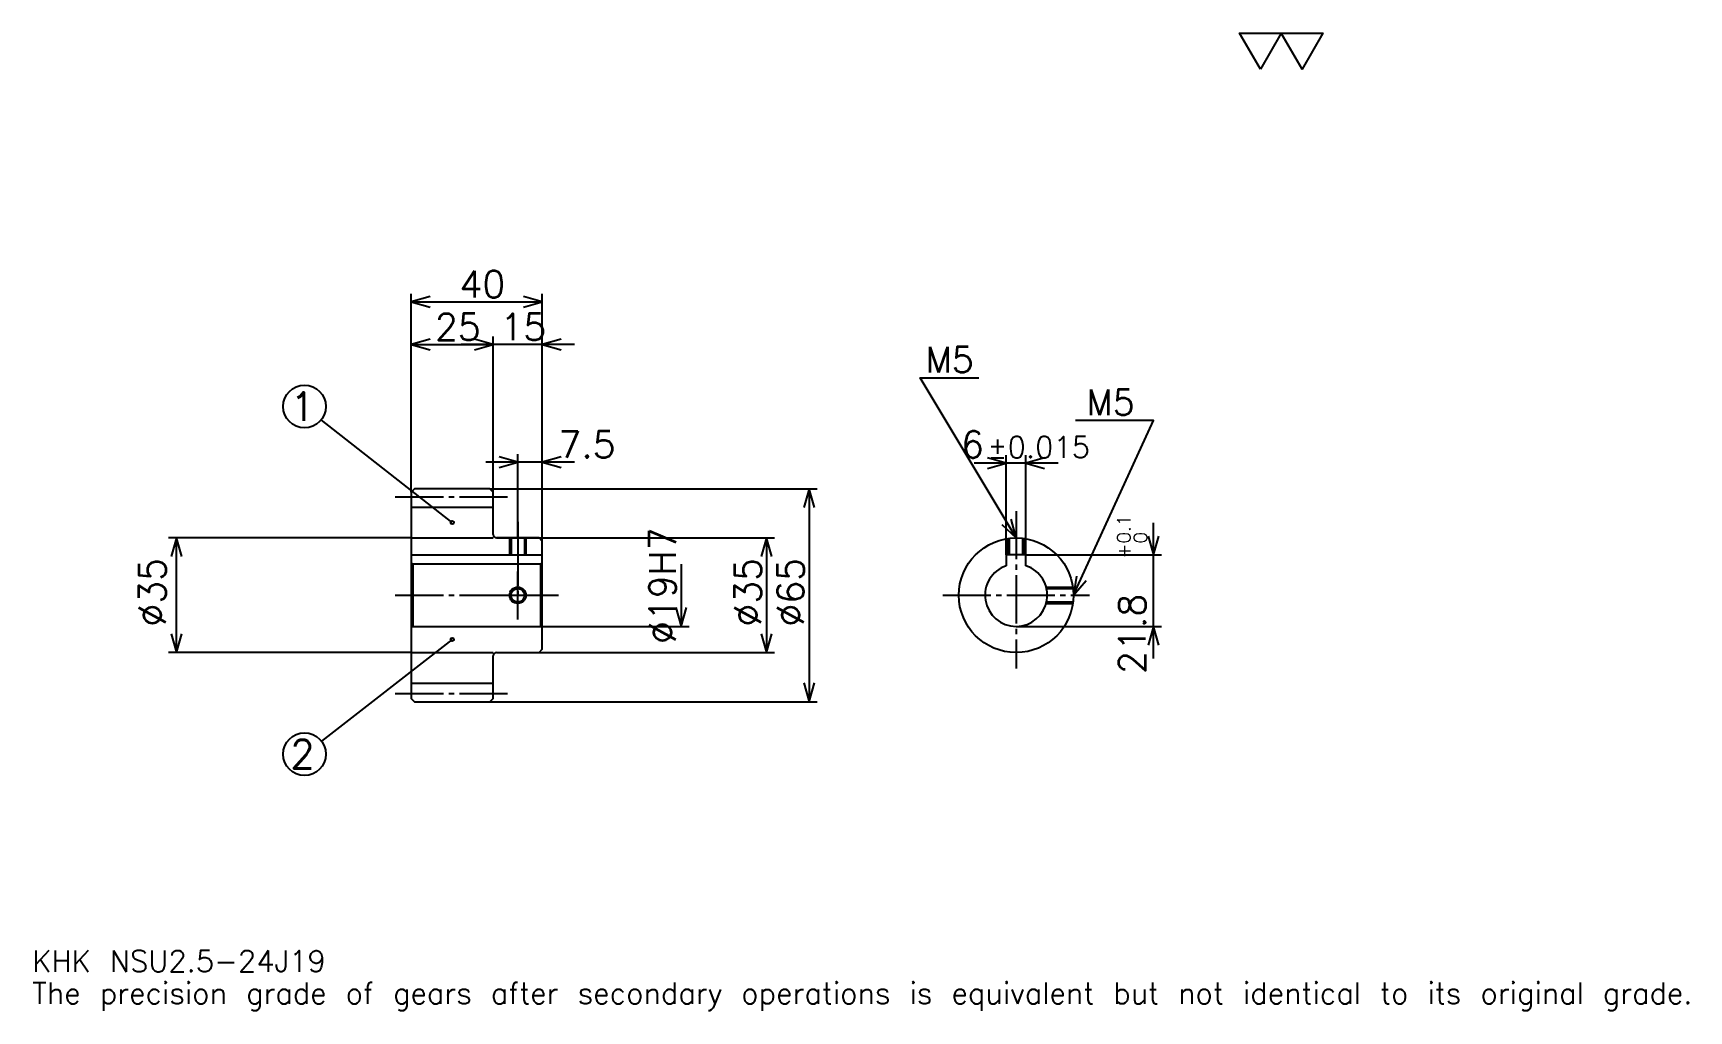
# Model space of a CAD drawing. Extents: x 17 to 522, y 6 to 304.
import ezdxf

# ---------------------------------------------------------------- set-up
doc = ezdxf.new("R2010")
doc.units = 0
doc.linetypes.add('DASHDOT', pattern=[19.565218, 14.673913, -1.630435, 1.630435, -1.630435])
doc.layers.get('0').update_dxf_attribs({"linetype": 'CONTINUOUS'})
doc.layers.add('DASHDOT', color=6, linetype='DASHDOT')
doc.styles.add('KANJI', font='TXT', dxfattribs={"bigfont": 'BIGFONT'})

msp = doc.modelspace()

# ---------------------------------------------------------------- linework, layer by layer
at = {"color": 5}
for p, q in [((132.065216, 165.380432), (132.065216, 224.891296)), ((172.065216, 165.380432), (172.065216, 224.891296)), ((132.065216, 222.445648), (172.065216, 222.445648)), ((132.065216, 209.402176), (157.065216, 209.402176)), ((181.847824, 209.402176), (147.282608, 209.402176)), ((157.065216, 165.380432), (157.065216, 211.847839)), ((144.565216, 155.067932), (104.585861, 186.461365)), ((181.847824, 173.532608), (154.782608, 173.532608)), ((164.565216, 165.380432), (164.565216, 175.978256)), ((329.521729, 173.206512), (303.956543, 173.206512)), ((313.739136, 145.180435), (313.739136, 175.652176)), ((319.739136, 145.180435), (319.739136, 175.652176)), ((132.065216, 164.380432), (132.065216, 165.380432)), ((156.065216, 165.380432), (172.065216, 165.380432)), ((157.065216, 164.380432), (157.065216, 165.380432)), ((164.565216, 150.380432), (164.565216, 165.380432)), ((164.565216, 150.380432), (164.565216, 165.380432)), ((172.065216, 165.380432), (256.032593, 165.380432)), ((172.065216, 149.380432), (172.065216, 165.380432)), ((253.586945, 165.380432), (253.586945, 100.380432)), ((358.695648, 113.597824), (358.695648, 154.963043)), ((132.065216, 150.380432), (57.880432, 150.380432)), ((60.326088, 115.380432), (60.326088, 150.380432)), ((158.065216, 150.380432), (172.065216, 150.380432)), ((172.065216, 150.380432), (242.989136, 150.380432)), ((240.543488, 150.380432), (240.543488, 115.380432)), ((214.456512, 142.380432), (214.456512, 123.380432)), ((319.739136, 145.180435), (361.141296, 145.180435)), ((172.065216, 123.380432), (216.902176, 123.380432)), ((316.739136, 123.380432), (361.141296, 123.380432)), ((144.565216, 119.380432), (104.608665, 88.3703)), ((132.065216, 115.380432), (57.880432, 115.380432)), ((158.065216, 115.380432), (172.065216, 115.380432)), ((172.065216, 115.380432), (242.989136, 115.380432)), ((156.065216, 100.380432), (172.065216, 100.380432)), ((172.065216, 100.380432), (256.032593, 100.380432))]:
    msp.add_line(p, q, dxfattribs=at)
at = {"color": 4}
for p, q in [((132.065216, 159.755432), (157.065216, 159.755432)), ((132.065216, 150.380432), (157.065216, 150.380432)), ((132.065216, 145.180435), (172.065216, 145.180435)), ((132.565216, 142.380432), (132.565216, 123.380432)), ((171.565216, 142.380432), (172.065216, 142.880432)), ((171.565216, 123.380432), (172.065216, 122.880432)), ((132.065216, 115.380432), (157.065216, 115.380432)), ((132.065216, 106.005432), (157.065216, 106.005432))]:
    msp.add_line(p, q, dxfattribs=at)
at = {"color": 7}
msp.add_lwpolyline([(391.304352, 293.478271), (384.945648, 304.5), (410.380432, 304.5), (404.021729, 293.478271), (397.663055, 304.5), (391.304352, 293.478271)], dxfattribs=at)
at = {"color": 5}
for points in [[(137.771744, 224.07608), (132.065216, 222.445648), (137.771744, 220.815216)], [(166.358704, 220.815216), (172.065216, 222.445648), (166.358704, 224.07608)], [(137.771744, 211.032608), (132.065216, 209.402176), (137.771744, 207.771744)], [(151.358688, 207.771744), (157.065216, 209.402176), (151.358688, 211.032608)], [(151.358688, 207.771744), (157.065216, 209.402176), (151.358688, 211.032608)], [(177.771729, 211.032608), (172.065216, 209.402176), (177.771729, 207.771744)], [(316.739136, 150.380432), (287.391296, 199.293472), (305.32608, 199.293472)], [(334.239136, 132.880432), (358.695648, 186.25), (334.891296, 186.25)], [(158.858688, 171.902176), (164.565216, 173.532608), (158.858688, 175.16304)], [(177.771729, 175.16304), (172.065216, 173.532608), (177.771729, 171.902176)], [(308.032593, 171.57608), (313.739136, 173.206512), (308.032593, 174.83696)], [(325.445679, 174.83696), (319.739136, 173.206512), (325.445679, 171.57608)], [(255.217377, 159.673904), (253.586945, 165.380432), (251.956512, 159.673904)], [(312.40506, 154.434875), (316.739136, 150.380432), (315.201233, 156.112579)], [(61.95652, 144.673904), (60.326088, 150.380432), (58.695656, 144.673904)], [(242.17392, 144.673904), (240.543488, 150.380432), (238.913055, 144.673904)], [(357.065216, 150.886948), (358.695648, 145.180435), (360.32608, 150.886948)], [(335.134216, 138.747421), (334.239136, 132.880432), (338.098633, 137.388977)], [(212.82608, 129.08696), (214.456512, 123.380432), (216.086945, 129.08696)], [(360.32608, 117.673912), (358.695648, 123.380432), (357.065216, 117.673912)], [(58.695656, 121.086952), (60.326088, 115.380432), (61.95652, 121.086952)], [(238.913055, 121.086952), (240.543488, 115.380432), (242.17392, 121.086952)], [(251.956512, 106.086952), (253.586945, 100.380432), (255.217377, 106.086952)]]:
    msp.add_lwpolyline(points, dxfattribs=at)
at = {"color": 4}
for points in [[(157.065216, 151.380432), (157.065216, 164.380432), (156.065216, 165.380432), (133.065216, 165.380432), (132.065216, 164.380432), (132.065216, 122.880432)], [(158.065216, 115.380432), (171.065216, 115.380432), (172.065216, 116.380432), (172.065216, 149.380432), (171.065216, 150.380432), (158.065216, 150.380432)], [(162.065216, 150.380432), (162.065216, 145.180435)], [(162.500214, 150.380432), (162.500214, 145.180435)], [(166.630219, 150.380432), (166.630219, 145.180435)], [(167.065216, 150.380432), (167.065216, 145.180435)], [(314.239136, 145.180435), (314.239136, 150.200943)], [(314.674133, 145.180435), (314.674133, 150.258163)], [(318.804138, 145.180435), (318.804138, 150.258163)], [(319.239136, 145.180435), (319.239136, 150.200943)], [(132.065216, 122.880432), (132.565216, 123.380432), (171.565216, 123.380432), (171.565216, 142.380432), (132.565216, 142.380432), (132.065216, 142.880432)], [(319.739136, 141.894318), (319.739136, 145.180435), (313.739136, 145.180435), (313.739136, 141.894318)], [(325.904297, 135.380432), (334.059631, 135.380432)], [(326.011993, 134.945435), (334.116882, 134.945435)], [(325.904297, 130.380432), (334.059631, 130.380432)], [(326.011993, 130.81543), (334.116882, 130.81543)], [(132.065216, 122.880432), (132.065216, 101.380432), (133.065216, 100.380432), (156.065216, 100.380432), (157.065216, 101.380432), (157.065216, 114.380432)]]:
    msp.add_lwpolyline(points, dxfattribs=at)
at = {"color": 5}
for centre, radius in [((99.45652, 190.489136), 6.521739), ((144.565216, 155.067932), 0.48913), ((144.565216, 119.380432), 0.48913), ((99.45652, 84.371735), 6.521739)]:
    msp.add_circle(centre, radius, dxfattribs=at)
at = {"color": 4}
for centre, radius in [((316.739136, 132.880432), 17.5), ((164.565216, 132.880432), 2.065)]:
    msp.add_circle(centre, radius, dxfattribs=at)
at = {"color": 7}
msp.add_circle((164.565216, 132.880432), 2.5, dxfattribs=at)
at = {"color": 4}
for centre, radius, start, end in [((158.065216, 151.380432), 1, 180, 270), ((316.739136, 132.880432), 9.5, 108.40848033, 71.59151967), ((158.065216, 114.380432), 1, 90, 180)]:
    msp.add_arc(centre, radius, start, end, dxfattribs=at)
at = {"layer": 'DASHDOT', "color": 7}
for p, q in [((127.173912, 162.880432), (161.956512, 162.880432)), ((316.739136, 158.532608), (316.739136, 110.489128)), ((164.565216, 150.380432), (164.565216, 132.880432)), ((127.173912, 132.880432), (176.956512, 132.880432)), ((294.347839, 132.880432), (339.130432, 132.880432)), ((127.173912, 102.880432), (161.956512, 102.880432))]:
    msp.add_line(p, q, dxfattribs=at)
for points in [[(164.565216, 155.271729), (164.565216, 140.289124)], [(164.565216, 125.489128), (164.565216, 140.271744)], [(157.17392, 132.880432), (171.956512, 132.880432)]]:
    msp.add_lwpolyline(points, dxfattribs=at)

# ---------------------------------------------------------------- texts
at = {"color": 7, "style": 'KANJI'}
for s, height, p in [('40', 8.152174, (146.766296, 223.75)), ('25', 8.152174, (139.266296, 210.706512)), ('15', 8.152174, (159.266296, 210.706512)), ('M5', 7.826087, (289.021729, 200.92392)), ('1', 8.695652, (95.108688, 186.141296)), ('M5', 7.826087, (338.152161, 187.880432)), ('7.5', 8.152174, (176.956512, 174.83696)), ('6', 8.152174, (299.911438, 174.83696)), ('%%p0.015', 6.521739, (307.981079, 174.83696)), ('2', 8.695652, (95.108688, 80.023911)), ('KHK NSU2.5-24J19', 6.521739, (16.304348, 17.934782)), ('The precision grade of gears after secondary operations is equivalent but not identical to its original grade.', 6.521739, (16.304348, 8.152174))]:
    msp.add_text(s, height=height, dxfattribs=at).set_placement(p)
for s, height, p in [('%%c19H7', 8.152174, (212.82608, 118.002716)), ('0.1', 4.076087, (351.684784, 148.706711)), ('0', 4.076087, (356.739136, 148.706711)), ('+', 4.076087, (351.684784, 144.141495)), ('%%c35', 8.152174, (57.065216, 123.301628)), ('%%c35', 8.152174, (238.913055, 123.301628)), ('%%c65', 8.152174, (251.956512, 123.301628)), ('21.8', 8.152174, (356.25, 108.855667))]:
    msp.add_text(s, height=height, rotation=90, dxfattribs=at).set_placement(p)

doc.saveas('drawing.dxf')
